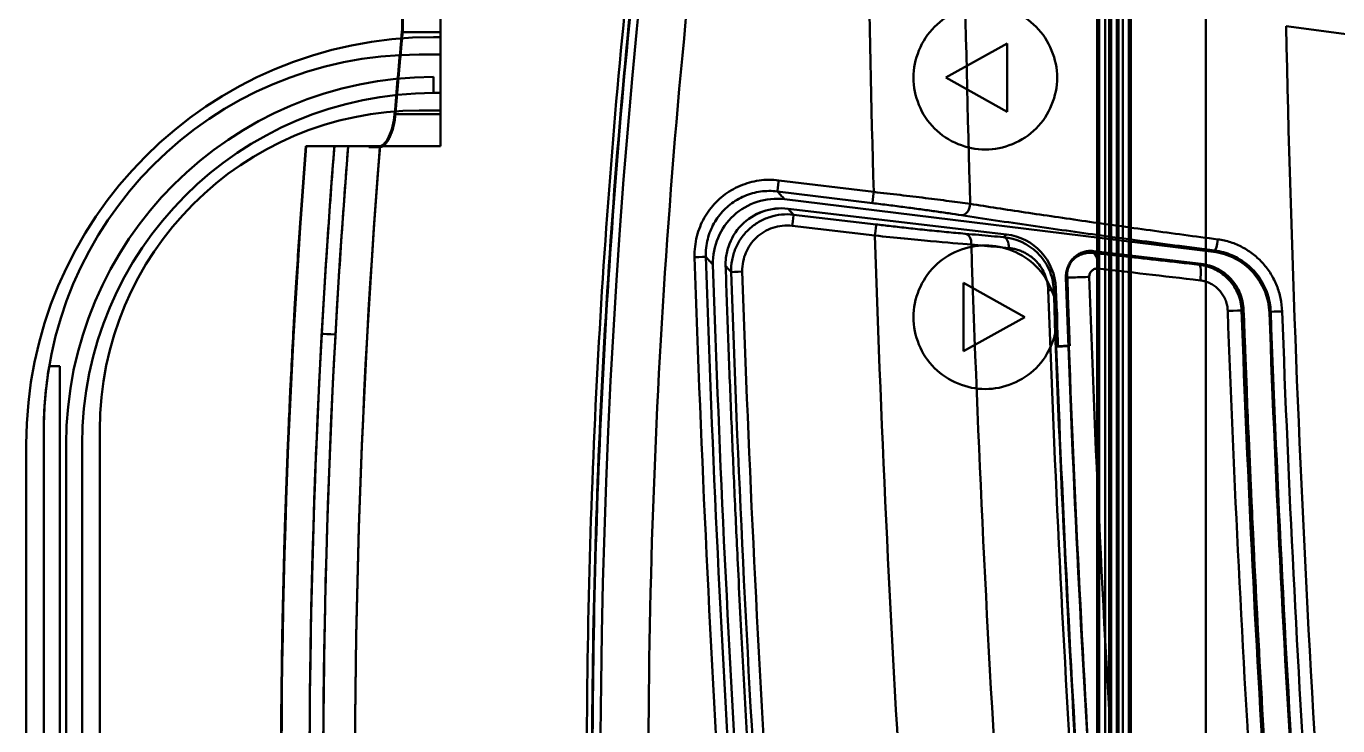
# Model space of a CAD drawing. Header units: millimetres. Extents: x -142 to 142, y -208 to 161.
# Drawn here: x -139.5 to -57.3, y -16.8 to 27 of the extents above; entities that cross this region are included whole.
import ezdxf

# ---------------------------------------------------------------- set-up
doc = ezdxf.new("R2010")
doc.units = ezdxf.units.MM
doc.layers.add('1', color=7, linetype='Continuous', true_color=0xffffff)

msp = doc.modelspace()

# ---------------------------------------------------------------- linework, layer by layer
at = {"layer": '1', "color": 251, "linetype": 'Continuous', "lineweight": 50}
for p, q in [((-72.4, -21.992, 24.72), (-72.4, 95.7, 24.72)), ((-72.283, -90.4, 24.5), (-72.283, 95.7, 24.5)), ((-71.903, 95.7, 24.675), (-71.903, -90.4, 24.675)), ((-71.64, -90.4, 25.07), (-71.64, 95.7, 25.07)), ((-71.523, -21.992, 24.85), (-71.523, 95.7, 24.85)), ((-71.177, -21.992, 24.85), (-71.177, 95.7, 24.85)), ((-71.06, -90.4, 25.07), (-71.06, 95.7, 25.07)), ((-70.797, -90.4, 24.675), (-70.797, 95.7, 24.675)), ((-70.417, -90.4, 24.5), (-70.417, 95.7, 24.5)), ((-70.3, -21.992, 24.72), (-70.3, 95.7, 24.72)), ((-65.6, 87, 24.72), (-65.6, -87, 24.72)), ((-65.6, 87, 24.5), (-65.6, -87, 24.5)), ((-113.508, 26.598, 13.4), (-115.933, 26.598, 13.4)), ((-113.508, 26.598, -13.5), (-115.889, 26.598, -13.5)), ((-113.957, 26.3, 12.5), (-113.508, 26.3, 12.5)), ((-113.957, 26.3, -12.5), (-113.957, 26.3, 12.5)), ((-113.957, 26.3, -12.5), (-113.508, 26.3, -12.5)), ((-113.508, 21.471, 13.4), (-113.508, 26.598, 13.4)), ((-113.508, 21.471, -13.5), (-113.508, 26.598, -13.5)), ((-113.508, 26.3, 12.5), (-113.508, 26.3, -12.5)), ((-113.508, 25.2, -12.5), (-113.508, 26.3, -12.5)), ((-113.508, 25.2, 12.5), (-113.508, 26.3, 12.5)), ((-52.781, 25.948, -15), (-60.565, 26.979, -15)), ((-78.035, 25.902, 24.92), (-81.874, 23.762, 24.92)), ((-78.035, 25.902, 24.82), (-81.874, 23.762, 24.82)), ((-78.036, 21.622, 24.92), (-78.035, 25.902, 24.92)), ((-78.036, 21.622, 24.82), (-78.035, 25.902, 24.82)), ((-78.035, 25.902, 24.82), (-78.035, 25.902, 24.92)), ((-114.857, 25.2, -12.5), (-114.857, 25.2, 12.5)), ((-113.508, 25.2, 12.5), (-114.857, 25.2, 12.5)), ((-114.857, 25.2, -12.5), (-113.508, 25.2, -12.5)), ((-113.508, 25.2, 12.5), (-113.508, 25.2, -12.5)), ((-113.957, 23.8, -10.45), (-113.957, 22.8, -10.45)), ((-113.957, 23.8, 10.45), (-113.957, 22.8, 10.45)), ((-113.957, 23.8, -10.45), (-113.957, 23.8, 10.45)), ((-83.904, 23.758, 24.72), (-83.904, 23.758, 24.82)), ((-81.874, 23.762, 24.92), (-78.036, 21.622, 24.92)), ((-81.874, 23.762, 24.82), (-78.036, 21.622, 24.82)), ((-81.874, 23.762, 24.82), (-81.874, 23.762, 24.92)), ((-74.904, 23.759, 24.72), (-74.904, 23.759, 24.82)), ((-113.957, 22.8, 12.5), (-113.957, 22.8, 10.45)), ((-113.957, 22.8, -10.45), (-113.957, 22.8, -12.5)), ((-113.957, 22.8, -10.45), (-113.957, 22.8, 10.45)), ((-113.508, 22.8, -12.5), (-113.957, 22.8, -12.5)), ((-113.957, 22.8, 12.5), (-113.508, 22.8, 12.5)), ((-113.508, 22.8, -12.5), (-113.508, 22.8, 12.5)), ((-113.508, 21.7, -12.5), (-113.508, 22.8, -12.5)), ((-113.508, 21.7, 12.5), (-113.508, 22.8, 12.5)), ((-113.508, 21.471, 13.4), (-116.389, 21.471, 13.4)), ((-116.345, 21.471, -13.5), (-113.508, 21.471, -13.5)), ((-114.857, 21.7, 12.5), (-114.857, 21.7, -12.5)), ((-113.508, 21.7, 12.5), (-114.857, 21.7, 12.5)), ((-113.508, 21.7, -12.5), (-114.857, 21.7, -12.5)), ((-113.508, 21.7, -12.5), (-113.508, 21.7, 12.5)), ((-78.036, 21.622, 24.82), (-78.036, 21.622, 24.92)), ((-121.949, 19.471, 0.6), (-121.949, 19.471, 0)), ((-121.923, 19.471, 0.6), (-121.949, 19.471, 0.6)), ((-119.711, 19.471, 11.4), (-113.508, 19.471, 11.4)), ((-117.305, 19.474, 11.5), (-119.297, 19.474, 11.5)), ((-119.297, 19.471, -11.5), (-117.305, 19.471, -11.5)), ((-117.31, 19.402, 11.5), (-118.002, 19.402, 11.5)), ((-113.508, 19.471, -11.5), (-117.305, 19.471, -11.5)), ((-113.508, 19.471, 11.4), (-113.508, 19.471, -11.5)), ((-79.404, 19.258, 24.72), (-79.404, 19.258, 24.82)), ((-86.388, 16.599, -25), (-92.336, 17.329, -25)), ((-86.473, 15.904, -24.324), (-92.421, 16.635, -24.324)), ((-65.12, 12.849, -12), (-91.975, 16.146, -12)), ((-78.073, 13.94, -12), (-91.757, 15.554, -12)), ((-78.073, 13.94, -14.444), (-91.757, 15.554, -14.444)), ((-91.757, 15.554, -12), (-91.757, 15.554, -14.444)), ((-86.233, 14.567, -23.974), (-91.411, 15.178, -23.974)), ((-86.315, 13.872, -24.65), (-91.493, 14.483, -24.65)), ((-79.404, 13.258, 24.72), (-79.404, 13.258, 24.82)), ((-78.073, 13.94, -12), (-78.073, 13.94, -14.444)), ((-65.884, 12.099, -15.67), (-72.643, 12.899, -15.506)), ((-65.874, 12.082, -12), (-72.597, 12.879, -12)), ((-65.874, 12.082, -14.444), (-72.597, 12.879, -14.444)), ((-72.597, 12.879, -12), (-72.597, 12.879, -14.444)), ((-95.649, 11.571, -12), (-95.649, 11.571, -14.444)), ((-65.874, 12.082, -12), (-65.874, 12.082, -14.444)), ((-80.769, 10.902, 24.82), (-80.769, 6.622, 24.82)), ((-80.769, 10.902, 24.82), (-80.769, 10.902, 24.92)), ((-76.93, 8.761, 24.82), (-80.769, 10.902, 24.82)), ((-76.93, 8.761, 24.92), (-80.769, 10.902, 24.92)), ((-80.769, 10.902, 24.92), (-80.769, 6.622, 24.92)), ((-74.274, 11.34, -12), (-74.274, 11.34, -14.444)), ((-74.987, 10.588, -12), (-74.987, 10.588, -14.444)), ((-63.229, 9.211, -12), (-63.229, 9.211, -14.444)), ((-83.904, 8.758, 24.72), (-83.904, 8.758, 24.82)), ((-80.769, 6.622, 24.82), (-76.93, 8.761, 24.82)), ((-80.769, 6.622, 24.92), (-76.93, 8.761, 24.92)), ((-76.93, 8.761, 24.82), (-76.93, 8.761, 24.92)), ((-74.904, 8.759, 24.72), (-74.904, 8.759, 24.82)), ((-80.769, 6.622, 24.82), (-80.769, 6.622, 24.92)), ((-74.173, 6.948, -17.46), (-74.957, 6.898, -17.441)), ((-74.16, 6.984, -15.46), (-74.889, 6.938, -15.442)), ((-74.117, 6.969, -12), (-74.854, 6.923, -12)), ((-74.117, 6.969, -14.444), (-74.854, 6.923, -14.444)), ((-74.854, 6.923, -12), (-74.854, 6.923, -14.444)), ((-74.16, 6.984, -15.46), (-74.173, 6.948, -17.46)), ((-74.117, 6.969, -12), (-74.117, 6.969, -14.444)), ((-138.014, 5.7, -10.5), (-137.357, 5.7, -10.5)), ((-138.014, 5.7, -10.5), (-138.014, 5.7, 10.5)), ((-138.014, 5.7, 10.5), (-137.357, 5.7, 10.5)), ((-137.357, 5.7, 10.5), (-137.357, -64.25, 10.5)), ((-137.357, 5.7, -10.5), (-137.357, 5.7, 10.5)), ((-137.357, -64.25, -10.5), (-137.357, 5.7, -10.5)), ((-79.404, 4.258, 24.72), (-79.404, 4.258, 24.82)), ((-138.357, 1.7, 10.5), (-138.357, 1.7, 12.5)), ((-138.357, 1.7, -10.5), (-138.357, -64.25, -10.5)), ((-138.357, 1.7, -12.5), (-138.357, 1.7, -10.5)), ((-138.357, -65.25, -12.5), (-138.357, 1.7, -12.5)), ((-138.357, 1.7, 10.5), (-138.357, -64.25, 10.5)), ((-138.357, -65.25, 12.5), (-138.357, 1.7, 12.5)), ((-134.857, 1.7, 12.5), (-134.857, -71.4, 12.5)), ((-134.857, 1.7, 12.5), (-134.857, 1.7, -12.5)), ((-134.857, 1.7, -12.5), (-134.857, -71.4, -12.5)), ((-139.457, -65.25, 12.5), (-139.457, 0.8, 12.5)), ((-139.457, 0.8, -12.5), (-139.457, 0.8, 12.5)), ((-139.457, -65.25, -12.5), (-139.457, 0.8, -12.5)), ((-136.957, 0.8, -10.45), (-136.957, -65.25, -10.45)), ((-136.957, 0.8, -10.45), (-136.957, 0.8, 10.45)), ((-136.957, 0.8, 10.45), (-136.957, -65.25, 10.45)), ((-135.957, 0.8, 10.45), (-135.957, -70.5, 10.45)), ((-135.957, 0.8, 12.5), (-135.957, 0.8, 10.45)), ((-135.957, 0.8, -12.5), (-135.957, -70.5, -12.5)), ((-135.957, 0.8, -10.45), (-135.957, 0.8, -12.5)), ((-135.957, 0.8, -10.45), (-135.957, -70.5, -10.45)), ((-135.957, 0.8, 12.5), (-135.957, -70.5, 12.5))]:
    msp.add_line(p, q, dxfattribs=at)
for centre, radius, start, end in [((379, -20, 24), 482.5, 165.40387, 189.46226), ((379, -20, 24.72), 482.5, 165.40387, 189.46226), ((1114, 51.8, -25), 1200.904, 180.126574, 181.679711), ((1114, 51.8, -22.692), 1194.886, 180.126574, 181.723926), ((379, -20, -25), 479.5, 171.95718, 180), ((-113.957, 0.8, 12.5), 25.5, 90, 180), ((-114.857, 1.7, -12.5), 23.5, 90, 180), ((-113.957, 0.8, -10.45), 23, 90, 180), ((-113.957, 0.8, 10.45), 23, 90, 180), ((-113.957, 0.8, 12.5), 22, 90, 180), ((-114.857, 1.7, -12.5), 20, 90, 180), ((379, -20), 502.502, 175.49479, 187.93862), ((379, -20, -11.5), 497.872, 175.4528, 188.01292), ((379, -20, 11.5), 497.872, 175.46087, 188.01321), ((1114, 51.8, -25), 1212.24, 181.857118, 185.375504), ((1114, 51.8, -24.324), 1211.54, 181.857118, 185.375504), ((1114, 51.8, -12), 1211.11, 181.880976, 185.372311), ((1113.979, 52.13, -23.974), 1209.975, 181.920187, 185.362939), ((1113.979, 52.13, -24.65), 1209.276, 181.920187, 185.362939), ((1113.979, 52.13, -14.444), 1189.692, 182.001082, 182.177722), ((1114, 51.8, -12), 1176.39, 182.083731, 185.314348), ((-114.857, 1.7, 10.5), 23.5, 170.19981, 180), ((-114.857, 1.7, -10.5), 23.5, 170.19981, 180)]:
    msp.add_arc(centre, radius, start, end, dxfattribs=at)
at = {"layer": '1', "color": 251, "linetype": 'Continuous', "lineweight": 50, "extrusion": (-1, 0, 0)}
for centre, start, end in [((-26.598, 11.4, 113.508), 90, 180), ((-21.471, 11.4, 113.508), 0, 90)]:
    msp.add_arc(centre, 2, start, end, dxfattribs=at)
at = {"layer": '1', "color": 251, "linetype": 'Continuous', "lineweight": 50, "extrusion": (1, 0, 0)}
for centre, start, end in [((26.598, -11.5, -113.508), 270, 0), ((21.471, -11.5, -113.508), 180, 270)]:
    msp.add_arc(centre, 2, start, end, dxfattribs=at)
at = {"layer": '1', "color": 251, "linetype": 'Continuous', "lineweight": 50, "extrusion": (0, 0, -1)}
for centre, radius, start, end in [((113.957, 0.8, 12.5), 25.5, 0, 90), ((-379, -20, 13.5), 497.078, 4.78578, 5.37908), ((-1114, 51.8, 15), 1174.827, 354.719094, 358.789377), ((114.857, 1.7, -12.5), 23.5, 0, 90), ((113.957, 0.8, 10.45), 22, 0, 90), ((113.957, 0.8, -10.45), 22, 0, 90), ((113.957, 0.8, 12.5), 22, 0, 90), ((114.857, 1.7, -12.5), 20, 0, 90), ((-379, -20, -0.6), 502.476, 352.06098, 4.50545), ((-379, -20, -10.866), 500.718, 352.03292, 4.5213), ((-379, -20, -11.5), 499.858, 352.01883, 4.52938), ((-379, -20, 10.866), 500.718, 4.51074, 4.5213), ((-379, -20, 11.5), 499.858, 4.52106, 4.52909), ((-1113.979, 52.13, 24.65), 1200.904, 354.542477, 358.174397), ((-1113.979, 52.13, 22.342), 1194.886, 354.578888, 358.137986), ((-1113.979, 52.13, 18.869), 1190.168, 354.723494, 357.993381), ((-1113.979, 52.13, 18.292), 1189.826, 354.723494, 357.993381), ((-1113.979, 52.13, 12), 1189.692, 357.822278, 357.998918), ((-1114, 51.8, 14.334), 1176.308, 354.690298, 357.919644), ((-1114, 51.8, 15.01), 1175.591, 354.713091, 357.919644), ((-379, -20, 10.866), 500.718, 352.03292, 3.17396), ((-379, -20, 11.5), 499.858, 352.01912, 3.17396)]:
    msp.add_arc(centre, radius, start, end, dxfattribs=at)
at = {"layer": '1', "color": 251, "linetype": 'Continuous', "lineweight": 50, "extrusion": (-0.992546, 0.121869, -1.81208e-15)}
for centre in [(-5.947, -24.3, 93.76), (-5.947, -24.3, 87.767)]:
    msp.add_arc(centre, 0.7, 270, 358, dxfattribs=at)
at = {"layer": '1', "color": 251, "linetype": 'Continuous', "lineweight": 50, "extrusion": (-0.740407, 0.114215, -0.662383)}
msp.add_arc((-3.334, 37.893, 76.33), 0.7, 263.00563, 357.32994, dxfattribs=at)
at = {"layer": '1', "color": 251, "linetype": 'Continuous', "lineweight": 50, "extrusion": (0.993113, -0.117164, -9.37156e-15)}
msp.add_arc((3.664, -23.95, -92.56), 0.7, 270, 357.99999, dxfattribs=at)
at = {"layer": '1', "color": 251, "linetype": 'Continuous', "lineweight": 50, "extrusion": (0.993113, -0.117164, 0)}
msp.add_arc((3.664, -23.95, -87.346), 0.7, 270, 358, dxfattribs=at)
at = {"layer": '1', "color": 251, "linetype": 'Continuous', "lineweight": 50, "extrusion": (0.743161, -0.064256, 0.66602)}
msp.add_arc((6.285, 38.062, -75.393), 0.7, 274.54327, 357.31836, dxfattribs=at)
at = {"layer": '1', "color": 251, "linetype": 'Continuous', "lineweight": 50, "extrusion": (0.805728, -0.074395, 0.587595)}
msp.add_arc((5.817, 30.461, -75.772), 0.7, 274.21647, 357.52802, dxfattribs=at)
at = {"layer": '1', "color": 251, "linetype": 'Continuous', "lineweight": 50, "extrusion": (-0.980306, 0.125725, -0.152294)}
msp.add_arc((-5.255, -4.422, 67.612), 0.7, 268.59282, 357.97637, dxfattribs=at)
at = {"layer": '1', "color": 251, "linetype": 'Continuous', "lineweight": 50, "extrusion": (0.032407, -0.999475, -3.7226e-16)}
msp.add_arc((-97.146, -24.3, -15.671), 0.7, 270, 358, dxfattribs=at)
at = {"layer": '1', "color": 251, "linetype": 'Continuous', "lineweight": 50, "extrusion": (-0.893994, 0.095594, -0.437764)}
msp.add_arc((-3.98, 13.29, 75.428), 1, 181.39213, 266.50151, dxfattribs=at)
at = {"layer": '1', "color": 251, "linetype": 'Continuous', "lineweight": 50, "extrusion": (-0.033507, 0.999438, 6.64296e-16)}
msp.add_arc((94.176, -23.95, 14.774), 0.7, 270, 357.99999, dxfattribs=at)
at = {"layer": '1', "color": 251, "linetype": 'Continuous', "lineweight": 50, "extrusion": (-0.974851, 0.110484, -0.193545)}
msp.add_arc((-3.535, -5.506, 69.332), 1, 181.27585, 268.39426, dxfattribs=at)
at = {"layer": '1', "color": 251, "linetype": 'Continuous', "lineweight": 50, "extrusion": (0.034122, -0.999417, 0.000713951)}
msp.add_arc((-72.927, -21.353, -13.779), 1, 179.6006, 297.55315, dxfattribs=at)
at = {"layer": '1', "color": 251, "linetype": 'Continuous', "lineweight": 50, "extrusion": (-0.024383, -0.001547, -0.999701)}
for centre, radius in [((18.835, -1115.439, 23.145), 1188.897), ((18.835, -1115.439, 24.003), 1187.413)]:
    msp.add_arc(centre, radius, 88.324958, 91.675042, dxfattribs=at)
at = {"layer": '1', "color": 251, "linetype": 'Continuous', "lineweight": 50, "extrusion": (0.024383, 0.001547, 0.999701)}
for centre, radius, start, end in [((-18.835, -1115.439, -17.253), 1189, 88.319179, 88.530098), ((-18.835, -1115.439, -21.073), 1178.893, 88.443071, 91.556929), ((-18.835, -1115.439, -20.103), 1178.05, 88.443071, 91.556929), ((-18.835, -1115.439, -17.253), 1178, 88.441003, 91.558997), ((-18.835, -1115.439, -19.253), 1188.965, 88.531738, 91.468262)]:
    msp.add_arc(centre, radius, start, end, dxfattribs=at)
at = {"layer": '1', "color": 251, "linetype": 'Continuous', "lineweight": 50, "extrusion": (0.035015, -0.999387, 3.12073e-08)}
msp.add_arc((-75.405, -18.267, -13.092), 0.7, 300.75454, 358, dxfattribs=at)
at = {"layer": '1', "color": 251, "linetype": 'Continuous', "lineweight": 50, "extrusion": (-0.036182, 0.999345, -0.000663827)}
msp.add_arc((63.982, -18.528, 11.479), 1, 182.39949, 262.40196, dxfattribs=at)
at = {"layer": '1', "color": 251, "linetype": 'Continuous', "lineweight": 50, "extrusion": (-0.036301, 0.999341, 2.45868e-11)}
msp.add_arc((60.463, -14.31, 11.326), 0.7, 268.54058, 358, dxfattribs=at)
at = {"layer": '1', "color": 251, "linetype": 'Continuous', "lineweight": 50, "extrusion": (0.055368, 0.998466, 0)}
msp.add_arc((120.332, -10.6, 1.015), 0.9, 270, 342.81695, dxfattribs=at)
at = {"layer": '1', "color": 251, "linetype": 'Continuous', "lineweight": 50}
for centre, major_axis, start_param, end_param in [((1113.868, 51.792, -12), (-1186.445, -75.269), 6.253854, 6.257534), ((1113.868, 51.792, -14.444), (-1186.445, -75.269), 6.253854, 6.257534), ((1114.876, 51.856, -14.444), (1176.512, 74.638), 3.114411, 3.168774)]:
    msp.add_ellipse(centre, major_axis=major_axis, ratio=0.999701, start_param=start_param, end_param=end_param, dxfattribs=at)
at = {"layer": '1', "color": 251, "linetype": 'Continuous', "lineweight": 50, "extrusion": (0.024383, 0.001547, 0.999701)}
msp.add_ellipse((1114.993, 52.194, -46.535), major_axis=(1188.423, 75.394, -29.103), ratio=0.999701, start_param=3.116284, end_param=3.167457, dxfattribs=at)
at = {"layer": '1', "color": 251, "linetype": 'Continuous', "lineweight": 50}
for points, weights, degree in [([(-97.779, -99.496, 24.861), (-114.724, 2.13, 24.861), (-88.755, 101.833, 24.861)], [0.505553685718, 0.494446314282, 0.505553685718], 2), ([(-97.453, -99.441, 24.578), (-114.386, 2.115, 24.578), (-88.435, 101.749, 24.578)], [0.505553685718, 0.494446314282, 0.505553685718], 2), ([(-97.427, -99.411, 24), (-114.35, 2.117, 24), (-88.411, 101.723, 24)], [0.505551180943, 0.494448819057, 0.505551180943], 2), ([(-115.889, 26.597, 13.5), (-116.133, 24.001, 13.5), (-116.351, 21.403, 13.5)], [0.500003439472, 0.499996560528, 0.500003439472], 2), ([(-118.686, -89.402, 0.6), (-123.711, -53.368, 0.6), (-124.818, -16.935, 0.6), (-121.949, 19.471, 0.6)], [0.505653535555, 0.50179035996, 0.499907024086, 0.500003527934], 3), ([(-59.173, -54.721, -12), (-61.105, -33.45, -12), (-62.457, -12.134, -12), (-63.229, 9.211, -12)], [0.500092367237, 0.499969210921, 0.499969210921, 0.500092367237], 3)]:
    msp.add_rational_spline(points, weights, degree=degree, dxfattribs=at)
for points, knots in [([(-115.889, 26.598, -13.5), (-115.838, 27.139, -13.5), (-115.891, 27.671, -13.267), (-116.132, 28.398, -12.517), (-116.311, 28.598, -12.01), (-116.494, 28.598, -11.5)], [0, 0, 0, 0, 0.5, 0.5, 1, 1, 1, 1]), ([(-115.933, 26.598, 13.4), (-115.885, 27.109, 13.4), (-115.928, 27.612, 13.194), (-116.138, 28.331, 12.514), (-116.301, 28.55, 12.048), (-116.47, 28.591, 11.57)], [0, 0, 0, 0, 0.5, 0.5, 1, 1, 1, 1]), ([(-116.469, 28.596, 11.57), (-116.425, 28.592, 11.693), (-116.337, 28.56, 11.94), (-116.212, 28.444, 12.297), (-116.097, 28.262, 12.63), (-116, 28.018, 12.926), (-115.924, 27.717, 13.173), (-115.878, 27.37, 13.359), (-115.865, 27.054, 13.455), (-115.873, 26.794, 13.494), (-115.883, 26.663, 13.5), (-115.889, 26.597, 13.5)], [0, 0, 0, 0, 0.125, 0.25, 0.375, 0.5, 0.625, 0.75, 0.875, 0.9375, 1, 1, 1, 1]), ([(-79.404, 28.258, 24.82), (-80.552, 28.258, 24.82), (-82.944, 27.298, 24.82), (-83.904, 24.907, 24.82), (-83.904, 23.758, 24.82)], [0, 0, 0, 0, 0.500002, 1, 1, 1, 1]), ([(-79.404, 28.258, 24.72), (-80.552, 28.258, 24.72), (-82.944, 27.298, 24.72), (-83.904, 24.907, 24.72), (-83.904, 23.758, 24.72)], [0, 0, 0, 0, 0.500002, 1, 1, 1, 1]), ([(-74.904, 23.759, 24.82), (-74.904, 24.907, 24.82), (-75.864, 27.298, 24.82), (-78.256, 28.258, 24.82), (-79.404, 28.258, 24.82)], [0, 0, 0, 0, 0.499996, 1, 1, 1, 1]), ([(-74.904, 23.759, 24.72), (-74.904, 24.907, 24.72), (-75.864, 27.298, 24.72), (-78.256, 28.258, 24.72), (-79.404, 28.258, 24.72)], [0, 0, 0, 0, 0.499996, 1, 1, 1, 1]), ([(-116.389, 21.471, 13.4), (-116.266, 22.938, 13.4), (-116.136, 24.404, 13.4), (-115.978, 26.112, 13.4), (-115.955, 26.355, 13.4), (-115.933, 26.598, 13.4)], [0, 0, 0, 0, 0.857647, 0.857647, 1, 1, 1, 1]), ([(-83.904, 23.758, 24.82), (-83.904, 22.61, 24.82), (-82.944, 20.218, 24.82), (-80.552, 19.258, 24.82), (-79.404, 19.258, 24.82)], [0, 0, 0, 0, 0.499994, 1, 1, 1, 1]), ([(-83.904, 23.758, 24.72), (-83.904, 22.61, 24.72), (-82.944, 20.218, 24.72), (-80.552, 19.258, 24.72), (-79.404, 19.258, 24.72)], [0, 0, 0, 0, 0.499994, 1, 1, 1, 1]), ([(-79.404, 19.258, 24.82), (-78.256, 19.258, 24.82), (-75.864, 20.219, 24.82), (-74.904, 22.61, 24.82), (-74.904, 23.759, 24.82)], [0, 0, 0, 0, 0.499997, 1, 1, 1, 1]), ([(-79.404, 19.258, 24.72), (-78.256, 19.258, 24.72), (-75.864, 20.219, 24.72), (-74.904, 22.61, 24.72), (-74.904, 23.759, 24.72)], [0, 0, 0, 0, 0.499997, 1, 1, 1, 1]), ([(-117.305, 19.474, 11.5), (-117.122, 19.499, 12.003), (-116.919, 19.712, 12.477), (-116.571, 20.433, 13.182), (-116.433, 20.936, 13.4), (-116.389, 21.471, 13.4)], [0, 0, 0, 0, 0.5, 0.5, 1, 1, 1, 1]), ([(-117.305, 19.471, -11.5), (-117.118, 19.471, -12.022), (-116.905, 19.675, -12.521), (-116.538, 20.398, -13.266), (-116.391, 20.918, -13.5), (-116.345, 21.471, -13.5)], [0, 0, 0, 0, 0.5, 0.5, 1, 1, 1, 1]), ([(-120.167, 19.379, -10.866), (-120.319, 17.445, -10.866), (-120.461, 15.509, -10.866), (-120.722, 11.624, -10.866), (-120.841, 9.674, -10.866), (-120.95, 7.724, -10.866)], [0, 0, 0, 0, 0.498365, 0.498365, 1, 1, 1, 1]), ([(-120.091, 7.676, -11.5), (-119.983, 9.623, -11.5), (-119.864, 11.57, -11.5), (-119.601, 15.478, -11.5), (-119.458, 17.44, -11.5), (-119.303, 19.402, -11.5)], [0, 0, 0, 0, 0.497791, 0.497791, 1, 1, 1, 1]), ([(-119.711, 19.471, 11.4), (-119.621, 19.471, 11.446), (-119.521, 19.473, 11.478), (-119.38, 19.474, 11.497), (-119.338, 19.474, 11.5), (-119.297, 19.474, 11.5)], [0, 0, 0, 0, 0.70982, 0.70982, 1, 1, 1, 1]), ([(-92.421, 16.635, -24.324), (-92.599, 16.657, -24.326), (-92.951, 16.676, -24.328), (-93.478, 16.636, -24.331), (-93.992, 16.528, -24.334), (-94.487, 16.353, -24.336), (-94.954, 16.116, -24.337), (-95.385, 15.821, -24.338), (-95.774, 15.472, -24.338), (-96.116, 15.075, -24.337), (-96.402, 14.636, -24.336), (-96.631, 14.159, -24.334), (-96.798, 13.646, -24.331), (-96.896, 13.101, -24.328), (-96.91, 12.726, -24.326), (-96.904, 12.537, -24.324)], [0, 0, 0, 0, 0.077721, 0.153189, 0.229329, 0.305327, 0.381076, 0.456635, 0.53218, 0.607862, 0.683907, 0.759691, 0.837365, 0.917964, 1, 1, 1, 1]), ([(-91.975, 16.146, -12), (-93.127, 16.288, -12), (-94.315, 15.902, -12), (-96.004, 14.358, -12), (-96.496, 13.207, -12), (-96.457, 12.047, -12)], [0, 0, 0, 0, 0.5, 0.5, 1, 1, 1, 1]), ([(-91.757, 15.554, -12), (-92.828, 15.68, -12), (-93.928, 15.285, -12), (-95.044, 14.14, -12), (-95.328, 13.671, -12), (-95.577, 12.904, -12), (-95.629, 12.644, -12), (-95.674, 12.112, -12), (-95.658, 11.841, -12), (-95.649, 11.571, -12)], [0, 0, 0, 0, 0.5, 0.5, 0.75, 0.75, 0.875, 0.875, 1, 1, 1, 1]), ([(-91.757, 15.554, -14.444), (-92.292, 15.617, -14.444), (-92.834, 15.555, -14.444), (-93.838, 15.199, -14.444), (-94.3, 14.903, -14.444), (-95.044, 14.14, -14.444), (-95.328, 13.671, -14.444), (-95.577, 12.904, -14.444), (-95.629, 12.644, -14.444), (-95.674, 12.112, -14.444), (-95.658, 11.841, -14.444), (-95.649, 11.571, -14.444)], [0, 0, 0, 0, 0.25, 0.25, 0.5, 0.5, 0.75, 0.75, 0.875, 0.875, 1, 1, 1, 1]), ([(-79.404, 13.258, 24.82), (-80.552, 13.258, 24.82), (-82.944, 12.298, 24.82), (-83.904, 9.907, 24.82), (-83.904, 8.758, 24.82)], [0, 0, 0, 0, 0.500002, 1, 1, 1, 1]), ([(-79.404, 13.258, 24.72), (-80.552, 13.258, 24.72), (-82.944, 12.298, 24.72), (-83.904, 9.907, 24.72), (-83.904, 8.758, 24.72)], [0, 0, 0, 0, 0.500002, 1, 1, 1, 1]), ([(-77.927, 13.088, -20.441), (-78.181, 13.112, -20.627), (-78.695, 13.161, -21.014), (-79.48, 13.233, -21.646), (-80.005, 13.281, -22.099), (-80.276, 13.305, -22.342)], [0, 0, 0, 0, 0.312763, 0.63861, 1, 1, 1, 1]), ([(-74.904, 8.759, 24.82), (-74.904, 9.907, 24.82), (-75.864, 12.298, 24.82), (-78.256, 13.258, 24.82), (-79.404, 13.258, 24.82)], [0, 0, 0, 0, 0.499996, 1, 1, 1, 1]), ([(-74.904, 8.759, 24.72), (-74.904, 9.907, 24.72), (-75.864, 12.298, 24.72), (-78.256, 13.258, 24.72), (-79.404, 13.258, 24.72)], [0, 0, 0, 0, 0.499996, 1, 1, 1, 1]), ([(-75.118, 10.468, -18.292), (-75.125, 10.689, -18.293), (-75.184, 11.128, -18.316), (-75.393, 11.752, -18.409), (-75.714, 12.316, -18.558), (-76.537, 13.287, -18.954), (-77.499, 13.697, -19.46), (-78.258, 13.769, -19.901)], [0, 0, 0, 0, 0.125, 0.25, 0.375, 0.5, 1, 1, 1, 1]), ([(-74.987, 10.588, -12), (-75.016, 11.422, -12), (-75.347, 12.224, -12), (-76.472, 13.446, -12), (-77.245, 13.842, -12), (-78.073, 13.94, -12)], [0, 0, 0, 0, 0.5, 0.5, 1, 1, 1, 1]), ([(-74.987, 10.588, -14.444), (-75.016, 11.422, -14.444), (-75.347, 12.224, -14.444), (-76.472, 13.446, -14.444), (-77.245, 13.842, -14.444), (-78.073, 13.94, -14.444)], [0, 0, 0, 0, 0.5, 0.5, 1, 1, 1, 1]), ([(-96.904, 12.537, -24.324), (-96.848, 12.476, -22.768), (-96.732, 12.348, -19.569), (-96.583, 12.185, -15.454), (-96.488, 12.081, -12.853), (-96.457, 12.047, -12)], [0, 0, 0, 0, 0.403773, 0.807546, 1, 1, 1, 1]), ([(-75.459, 10.456, -18.869), (-75.465, 10.638, -18.869), (-75.513, 10.998, -18.89), (-75.687, 11.509, -18.984), (-75.945, 11.958, -19.132), (-76.256, 12.321, -19.318), (-76.577, 12.59, -19.519), (-76.885, 12.78, -19.718), (-77.173, 12.912, -19.91), (-77.439, 13.002, -20.093), (-77.688, 13.059, -20.269), (-77.849, 13.081, -20.384), (-77.927, 13.088, -20.441)], [0, 0, 0, 0, 0.127018, 0.252085, 0.380084, 0.50016, 0.607159, 0.701823, 0.786368, 0.862868, 0.933384, 1, 1, 1, 1]), ([(-72.597, 12.879, -12), (-73.029, 12.93, -12), (-73.474, 12.784, -12), (-74.106, 12.204, -12), (-74.288, 11.774, -12), (-74.274, 11.34, -12)], [0, 0, 0, 0, 0.5, 0.5, 1, 1, 1, 1]), ([(-72.597, 12.879, -14.444), (-73.029, 12.93, -14.444), (-73.474, 12.784, -14.444), (-74.106, 12.204, -14.444), (-74.288, 11.774, -14.444), (-74.274, 11.34, -14.444)], [0, 0, 0, 0, 0.5, 0.5, 1, 1, 1, 1]), ([(-61.612, 9.027, -12), (-61.647, 9.975, -12), (-62.022, 10.888, -12), (-63.3, 12.28, -12), (-64.177, 12.733, -12), (-65.12, 12.849, -12)], [0, 0, 0, 0, 0.5, 0.5, 1, 1, 1, 1]), ([(-61.533, 9.099, -14.334), (-61.54, 9.289, -14.335), (-61.581, 9.668, -14.338), (-61.722, 10.223, -14.344), (-61.941, 10.751, -14.354), (-62.231, 11.241, -14.369), (-62.585, 11.682, -14.391), (-62.995, 12.068, -14.423), (-63.454, 12.393, -14.467), (-63.953, 12.651, -14.525), (-64.482, 12.836, -14.599), (-64.846, 12.909, -14.659), (-65.029, 12.932, -14.692)], [0, 0, 0, 0, 0.101273, 0.202475, 0.303792, 0.404427, 0.504255, 0.603588, 0.702611, 0.802012, 0.901448, 1, 1, 1, 1]), ([(-95.317, 11.587, -23.974), (-95.351, 11.624, -23.029), (-95.421, 11.701, -21.116), (-95.526, 11.813, -18.206), (-95.6, 11.9, -16.18), (-95.637, 11.941, -15.15), (-95.637, 11.941, -15.15), (-95.637, 11.941, -15.15)], [0, 0, 0, 0, 0.333317, 0.666634, 0.999951, 0.999951, 1, 1, 1, 1]), ([(-63.229, 9.211, -12), (-63.255, 9.925, -12), (-63.542, 10.616, -12), (-64.501, 11.656, -12), (-65.165, 11.998, -12), (-65.874, 12.082, -12)], [0, 0, 0, 0, 0.5, 0.5, 1, 1, 1, 1]), ([(-63.229, 9.211, -14.444), (-63.255, 9.925, -14.444), (-63.542, 10.616, -14.444), (-64.501, 11.656, -14.444), (-65.165, 11.998, -14.444), (-65.874, 12.082, -14.444)], [0, 0, 0, 0, 0.5, 0.5, 1, 1, 1, 1]), ([(-75.118, 10.468, -18.292), (-75.101, 10.484, -17.793), (-75.067, 10.515, -16.784), (-75.023, 10.555, -15.499), (-74.996, 10.58, -14.71), (-74.987, 10.588, -14.444)], [0, 0, 0, 0, 0.399498, 0.798996, 1, 1, 1, 1]), ([(-83.904, 8.758, 24.82), (-83.904, 7.61, 24.82), (-82.944, 5.218, 24.82), (-80.552, 4.258, 24.82), (-79.404, 4.258, 24.82)], [0, 0, 0, 0, 0.499994, 1, 1, 1, 1]), ([(-83.904, 8.758, 24.72), (-83.904, 7.61, 24.72), (-82.944, 5.218, 24.72), (-80.552, 4.258, 24.72), (-79.404, 4.258, 24.72)], [0, 0, 0, 0, 0.499994, 1, 1, 1, 1]), ([(-79.404, 4.258, 24.82), (-78.256, 4.258, 24.82), (-75.864, 5.219, 24.82), (-74.904, 7.61, 24.82), (-74.904, 8.759, 24.82)], [0, 0, 0, 0, 0.499997, 1, 1, 1, 1]), ([(-79.404, 4.258, 24.72), (-78.256, 4.258, 24.72), (-75.864, 5.219, 24.72), (-74.904, 7.61, 24.72), (-74.904, 8.759, 24.72)], [0, 0, 0, 0, 0.499997, 1, 1, 1, 1])]:
    msp.add_open_spline(points, degree=3, knots=knots, dxfattribs=at)
for points in [[(-116.351, 21.403, 13.5), (-116.362, 21.269, 13.5), (-116.396, 21.003, 13.473), (-116.478, 20.623, 13.356), (-116.586, 20.28, 13.171), (-116.713, 19.984, 12.926), (-116.852, 19.741, 12.634), (-116.998, 19.559, 12.304), (-117.144, 19.441, 11.946), (-117.239, 19.408, 11.696), (-117.285, 19.404, 11.57)], [(-117.31, 19.402, 11.5), (-117.308, 19.426, 11.5), (-117.307, 19.45, 11.5), (-117.305, 19.474, 11.5)], [(-117.285, 19.404, 11.57), (-117.294, 19.403, 11.547), (-117.302, 19.402, 11.523), (-117.31, 19.402, 11.5)], [(-92.336, 17.329, -25), (-92.549, 17.355, -25), (-92.969, 17.377, -25), (-93.573, 17.33, -25), (-94.182, 17.203, -25), (-94.763, 16.998, -25), (-95.312, 16.719, -25), (-95.818, 16.372, -25), (-96.275, 15.963, -25), (-96.675, 15.497, -25), (-97.014, 14.978, -25), (-97.278, 14.427, -25), (-97.475, 13.83, -25), (-97.593, 13.181, -25), (-97.611, 12.74, -25), (-97.603, 12.515, -25)], [(-80.345, 15.853, -22.692), (-80.756, 15.911, -23.06), (-81.646, 16.031, -23.72), (-83.136, 16.22, -24.451), (-84.734, 16.412, -24.899), (-85.836, 16.538, -25), (-86.388, 16.599, -25)], [(-64.836, 13.63, -15.359), (-66.268, 13.819, -15.581), (-69.099, 14.2, -16.233), (-73.163, 14.77, -17.805), (-76.961, 15.327, -19.948), (-79.264, 15.682, -21.725), (-80.345, 15.853, -22.692)], [(-91.411, 15.178, -23.974), (-91.66, 15.207, -23.976), (-92.165, 15.212, -23.98), (-92.906, 15.058, -23.984), (-93.597, 14.748, -23.987), (-94.207, 14.299, -23.988), (-94.706, 13.729, -23.987), (-95.072, 13.067, -23.984), (-95.287, 12.341, -23.98), (-95.325, 11.838, -23.976), (-95.317, 11.587, -23.974)], [(-65.029, 12.932, -14.692), (-65.896, 13.044, -14.826), (-67.576, 13.262, -15.165), (-69.861, 13.565, -15.813), (-72.16, 13.877, -16.662), (-74.315, 14.177, -17.655), (-76.542, 14.494, -18.897), (-78.783, 14.823, -20.416), (-80.203, 15.038, -21.574), (-80.898, 15.145, -22.196)], [(-91.493, 14.483, -24.65), (-91.707, 14.508, -24.65), (-92.124, 14.508, -24.65), (-92.708, 14.381, -24.65), (-93.262, 14.129, -24.65), (-93.745, 13.767, -24.65), (-94.145, 13.3, -24.65), (-94.415, 12.801, -24.65), (-94.584, 12.264, -24.65), (-94.625, 11.837, -24.65), (-94.618, 11.61, -24.65)], [(-78.258, 13.769, -19.901), (-78.513, 13.793, -20.087), (-79.032, 13.84, -20.477), (-79.802, 13.91, -21.096), (-80.371, 13.959, -21.585), (-80.662, 13.985, -21.846)], [(-80.276, 13.305, -22.342), (-80.96, 13.358, -22.955), (-82.662, 13.501, -24.103), (-85.032, 13.736, -24.65), (-86.315, 13.872, -24.65)], [(-60.816, 9.125, -15.01), (-60.826, 9.399, -15.01), (-60.893, 9.945, -15.011), (-61.131, 10.735, -15.017), (-61.501, 11.473, -15.03), (-61.992, 12.136, -15.055), (-62.591, 12.702, -15.095), (-63.279, 13.154, -15.156), (-64.035, 13.475, -15.242), (-64.567, 13.595, -15.317), (-64.836, 13.63, -15.359)], [(-74.354, 11.233, -21.356), (-74.358, 11.341, -21.357), (-74.341, 11.559, -21.356), (-74.248, 11.873, -21.343), (-74.089, 12.158, -21.319), (-73.873, 12.402, -21.285), (-73.612, 12.595, -21.243), (-73.316, 12.727, -21.195), (-73, 12.793, -21.144), (-72.784, 12.792, -21.11), (-72.678, 12.78, -21.092)], [(-72.678, 12.78, -21.092), (-71.996, 12.707, -20.759), (-70.596, 12.556, -20.146), (-68.49, 12.324, -19.421), (-66.866, 12.142, -19.012), (-66.015, 12.045, -18.843)], [(-95.637, 11.941, -15.15), (-95.641, 11.818, -14.915), (-95.645, 11.695, -14.679), (-95.649, 11.571, -14.444)], [(-72.892, 11.282, -22.249), (-72.893, 11.318, -22.249), (-72.888, 11.389, -22.246), (-72.86, 11.492, -22.229), (-72.81, 11.587, -22.201), (-72.742, 11.669, -22.165), (-72.658, 11.735, -22.121), (-72.563, 11.781, -22.072), (-72.459, 11.805, -22.02), (-72.389, 11.805, -21.985), (-72.353, 11.801, -21.968)], [(-72.353, 11.801, -21.968), (-70.473, 11.59, -21.047), (-68.324, 11.342, -20.276), (-65.936, 11.058, -19.802)], [(-66.015, 12.045, -18.843), (-65.839, 12.025, -18.822), (-65.492, 11.954, -18.782), (-64.996, 11.757, -18.729), (-64.543, 11.476, -18.684), (-64.145, 11.119, -18.647), (-63.817, 10.697, -18.618), (-63.568, 10.223, -18.597), (-63.408, 9.712, -18.583), (-63.363, 9.358, -18.579), (-63.356, 9.18, -18.578)], [(-63.239, 9.229, -15.73), (-63.245, 9.406, -15.73), (-63.29, 9.759, -15.73), (-63.448, 10.268, -15.726), (-63.694, 10.741, -15.721), (-64.019, 11.164, -15.714), (-64.414, 11.523, -15.705), (-64.865, 11.806, -15.694), (-65.36, 12.006, -15.683), (-65.708, 12.079, -15.674), (-65.884, 12.099, -15.67)], [(-74.354, 11.233, -21.356), (-74.348, 11.253, -20.397), (-74.336, 11.294, -18.456), (-74.323, 11.337, -16.469), (-74.317, 11.358, -15.463)], [(-65.936, 11.058, -19.802), (-65.831, 11.046, -19.781), (-65.628, 11.004, -19.742), (-65.351, 10.899, -19.693), (-65.088, 10.749, -19.648), (-64.853, 10.56, -19.612), (-64.647, 10.336, -19.581), (-64.479, 10.086, -19.558), (-64.345, 9.801, -19.541), (-64.254, 9.484, -19.53), (-64.227, 9.263, -19.527), (-64.223, 9.148, -19.527)], [(-63.356, 9.18, -18.578), (-63.337, 9.188, -18.108), (-63.298, 9.204, -17.164), (-63.259, 9.221, -16.21), (-63.239, 9.229, -15.73)], [(-61.533, 9.099, -14.334), (-61.559, 9.075, -13.575), (-61.585, 9.051, -12.797), (-61.612, 9.027, -12)]]:
    msp.add_open_spline(points, degree=3, dxfattribs=at)
at = {"layer": '1', "color": 251, "linetype": 'Continuous', "lineweight": 50, "extrusion": (2.06748e-13, -1, 6.41319e-14)}
msp.add_open_spline([(-121.949, 19.471, 0), (-121.815, 19.471, -3.685), (-121.251, 19.471, -7.347), (-120.159, 19.471, -10.866)], degree=3, dxfattribs=at)
at = {"layer": '1', "color": 251, "linetype": 'Continuous', "lineweight": 50, "extrusion": (0, -1, 0)}
msp.add_open_spline([(-120.159, 19.471, 10.866), (-121.193, 19.471, 7.535), (-121.752, 19.471, 4.073), (-121.923, 19.471, 0.6)], degree=3, dxfattribs=at)
at = {"layer": '1', "color": 251, "linetype": 'Continuous', "lineweight": 50, "extrusion": (0, 1, 0)}
msp.add_open_spline([(-119.297, 19.471, -11.5), (-119.332, 19.471, -11.5), (-119.368, 19.471, -11.498), (-119.504, 19.471, -11.482), (-119.604, 19.471, -11.452), (-119.752, 19.471, -11.38), (-119.807, 19.471, -11.345), (-119.936, 19.471, -11.243), (-120.006, 19.471, -11.166), (-120.102, 19.471, -11.015), (-120.136, 19.471, -10.941), (-120.159, 19.471, -10.866)], degree=3, knots=[0, 0, 0, 0, 0.092905, 0.092905, 0.359742, 0.359742, 0.526475, 0.526475, 0.79173, 0.79173, 1, 1, 1, 1], dxfattribs=at)
at = {"layer": '1', "color": 251, "linetype": 'Continuous', "lineweight": 50, "extrusion": (0, -1, 0)}
msp.add_open_spline([(-120.159, 19.471, 10.866), (-120.145, 19.471, 10.911), (-120.128, 19.471, 10.955), (-120.062, 19.471, 11.088), (-120.001, 19.471, 11.172), (-119.865, 19.471, 11.305), (-119.79, 19.471, 11.359), (-119.711, 19.471, 11.4)], degree=3, knots=[0, 0, 0, 0, 0.197221, 0.197221, 0.621763, 0.621763, 1, 1, 1, 1], dxfattribs=at)
at = {"layer": '1', "color": 251, "linetype": 'Continuous', "lineweight": 50, "extrusion": (-0.121795, -0.991942, -0.0349)}
msp.add_open_spline([(-92.421, 16.635, -24.324), (-92.365, 16.573, -22.768), (-92.249, 16.446, -19.569), (-92.1, 16.283, -15.454), (-92.006, 16.18, -12.853), (-91.975, 16.146, -12)], degree=3, knots=[0, 0, 0, 0, 0.403773, 0.807546, 1, 1, 1, 1], dxfattribs=at)
at = {"layer": '1', "color": 251, "linetype": 'Continuous', "lineweight": 50, "extrusion": (0.121795, 0.991942, 0.034899)}
msp.add_open_spline([(-80.898, 15.145, -22.196), (-81.152, 15.184, -22.424), (-81.683, 15.264, -22.842), (-82.544, 15.388, -23.368), (-83.462, 15.516, -23.786), (-84.435, 15.646, -24.094), (-85.446, 15.777, -24.282), (-86.128, 15.862, -24.324), (-86.473, 15.904, -24.324)], degree=3, dxfattribs=at)
at = {"layer": '1', "color": 251, "linetype": 'Continuous', "lineweight": 50, "extrusion": (-0.117092, -0.992508, 0.034899)}
msp.add_open_spline([(-91.411, 15.178, -23.974), (-91.453, 15.223, -22.824), (-91.538, 15.315, -20.487), (-91.652, 15.44, -17.327), (-91.727, 15.521, -15.272), (-91.757, 15.554, -14.444)], degree=3, knots=[0, 0, 0, 0, 0.377645, 0.75529, 1, 1, 1, 1], dxfattribs=at)
at = {"layer": '1', "color": 251, "linetype": 'Continuous', "lineweight": 50, "extrusion": (0.117092, 0.992508, -0.034899)}
msp.add_open_spline([(-80.662, 13.985, -21.846), (-81.044, 14.018, -22.189), (-81.832, 14.09, -22.769), (-83.054, 14.213, -23.384), (-84.233, 14.339, -23.76), (-85.318, 14.46, -23.945), (-85.943, 14.533, -23.974), (-86.233, 14.567, -23.974)], degree=3, dxfattribs=at)
at = {"layer": '1', "color": 251, "linetype": 'Continuous', "lineweight": 50, "extrusion": (-0.117093, -0.992508, 0.0349)}
msp.add_open_spline([(-78.258, 13.769, -19.901), (-78.235, 13.791, -19.221), (-78.189, 13.833, -17.853), (-78.128, 13.889, -16.051), (-78.089, 13.925, -14.896), (-78.073, 13.94, -14.444)], degree=3, knots=[0, 0, 0, 0, 0.379922, 0.759844, 1, 1, 1, 1], dxfattribs=at)
at = {"layer": '1', "color": 251, "linetype": 'Continuous', "lineweight": 50, "extrusion": (0.024383, 0.001547, 0.999701)}
msp.add_open_spline([(-74.317, 11.358, -15.463), (-74.32, 11.454, -15.463), (-74.309, 11.645, -15.464), (-74.236, 11.925, -15.466), (-74.113, 12.185, -15.469), (-73.941, 12.417, -15.474), (-73.729, 12.612, -15.479), (-73.484, 12.764, -15.486), (-73.214, 12.866, -15.492), (-72.929, 12.914, -15.499), (-72.737, 12.91, -15.504), (-72.643, 12.899, -15.506)], degree=3, dxfattribs=at)
at = {"layer": '1', "color": 251, "linetype": 'Continuous', "lineweight": 50, "extrusion": (-0.116866, -0.992907, 0.021844)}
for points in [[(-72.678, 12.78, -21.092), (-72.672, 12.799, -20.182), (-72.66, 12.838, -18.342), (-72.649, 12.878, -16.458), (-72.643, 12.899, -15.506)], [(-66.015, 12.045, -18.843), (-65.993, 12.054, -18.32), (-65.95, 12.072, -17.269), (-65.906, 12.09, -16.205), (-65.884, 12.099, -15.67)]]:
    msp.add_open_spline(points, degree=3, dxfattribs=at)
at = {"layer": '1', "color": 251, "linetype": 'Continuous', "lineweight": 50, "extrusion": (-0.117686, -0.992965, -0.013051)}
msp.add_open_spline([(-72.643, 12.899, -15.506), (-72.631, 12.893, -15.225), (-72.616, 12.887, -14.871), (-72.601, 12.881, -14.515), (-72.597, 12.879, -14.444)], degree=3, knots=[0, 0, 0, 0, 0.798959, 1, 1, 1, 1], dxfattribs=at)
at = {"layer": '1', "color": 251, "linetype": 'Continuous', "lineweight": 50, "extrusion": (-0.121795, -0.991942, -0.034899)}
msp.add_open_spline([(-65.029, 12.932, -14.692), (-65.054, 12.91, -13.954), (-65.084, 12.882, -13.059), (-65.115, 12.853, -12.145), (-65.12, 12.849, -12)], degree=3, knots=[0, 0, 0, 0, 0.84251, 1, 1, 1, 1], dxfattribs=at)
at = {"layer": '1', "color": 251, "linetype": 'Continuous', "lineweight": 50}
for points in [[(-95.649, 11.571, -12), (-95.037, -6.698, -12), (-93.668, -31.034, -12), (-91.566, -55.317, -12), (-90.994, -61.382, -12)], [(-95.649, 11.571, -14.444), (-95.037, -6.698, -14.444), (-93.668, -31.034, -14.444), (-91.566, -55.317, -14.444), (-90.994, -61.382, -14.444)]]:
    msp.add_rational_spline(points, [0.500114055156, 0.5, 0.499961981615, 0.500076036771, 0.500114055156], degree=3, knots=[0, 0, 0, 0, 0.75, 1, 1, 1, 1], dxfattribs=at)
at = {"layer": '1', "color": 251, "linetype": 'Continuous', "lineweight": 50, "extrusion": (-0.117838, -0.992947, -0.013049)}
msp.add_open_spline([(-65.884, 12.099, -15.67), (-65.882, 12.095, -15.388), (-65.878, 12.09, -14.98), (-65.875, 12.084, -14.57), (-65.874, 12.082, -14.444)], degree=3, knots=[0, 0, 0, 0, 0.693552, 1, 1, 1, 1], dxfattribs=at)
at = {"layer": '1', "color": 251, "linetype": 'Continuous', "lineweight": 50, "extrusion": (-0.117736, -0.992959, -0.013075)}
msp.add_open_spline([(-74.317, 11.358, -15.463), (-74.305, 11.353, -15.182), (-74.291, 11.347, -14.842), (-74.276, 11.341, -14.501), (-74.274, 11.34, -14.444)], degree=3, knots=[0, 0, 0, 0, 0.832638, 1, 1, 1, 1], dxfattribs=at)
at = {"layer": '1', "color": 251, "linetype": 'Continuous', "lineweight": 50, "extrusion": (-0.123254, -0.99229, -0.012962)}
msp.add_open_spline([(-63.239, 9.229, -15.73), (-63.237, 9.225, -15.448), (-63.234, 9.219, -15.021), (-63.23, 9.213, -14.59), (-63.229, 9.211, -14.444)], degree=3, knots=[0, 0, 0, 0, 0.661379, 1, 1, 1, 1], dxfattribs=at)
at = {"layer": '1', "color": 251, "linetype": 'Continuous', "lineweight": 50, "extrusion": (0.063729, -0.997815, 0.017447)}
msp.add_open_spline([(-74.889, 6.938, -15.442), (-74.912, 6.925, -16.109), (-74.935, 6.912, -16.775), (-74.957, 6.898, -17.441)], degree=3, dxfattribs=at)
at = {"layer": '1', "color": 251, "linetype": 'Continuous', "lineweight": 50, "extrusion": (0.062878, -0.997869, -0.017447)}
msp.add_open_spline([(-74.854, 6.923, -14.444), (-74.865, 6.928, -14.777), (-74.877, 6.933, -15.109), (-74.889, 6.938, -15.442)], degree=3, dxfattribs=at)
at = {"layer": '1', "color": 251, "linetype": 'Continuous', "lineweight": 50, "extrusion": (0.062885, -0.997868, -0.017447)}
msp.add_open_spline([(-74.117, 6.969, -14.444), (-74.131, 6.974, -14.782), (-74.146, 6.979, -15.121), (-74.16, 6.984, -15.46)], degree=3, dxfattribs=at)

doc.saveas('drawing.dxf')
